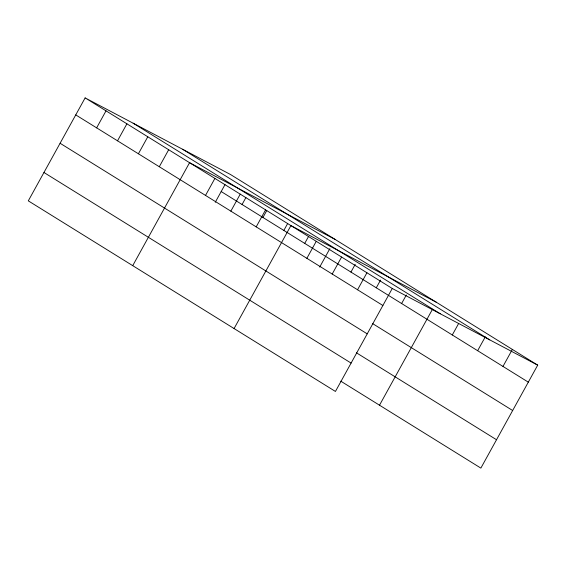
<?xml version="1.0" encoding="UTF-8"?>
<svg xmlns="http://www.w3.org/2000/svg" width="566" height="566" viewBox="0 0 566 566"><rect width="100%" height="100%" fill="white"/><g stroke="black" fill="none" stroke-linecap="round" stroke-linejoin="round"><path stroke-width="0.85" d="M85.133 97.897L28.3 200.852L335.433 391.453L392.266 288.49L85.133 97.897L230.567 174.547L537.7 365.148L480.867 468.103L340.76 381.159M96.637 127.859L106.019 110.858M117.523 140.814L126.904 123.812M138.408 153.775L147.79 136.774M159.294 166.737L168.675 149.735M132.727 265.652L189.56 162.697L334.994 239.354M205.515 195.426L214.896 178.424M215.257 202.281L225.02 184.594M230.85 211.146L240.239 194.145M242.071 204.51L245.906 197.555M256.193 226.874L265.574 209.873M262.949 217.471L266.791 210.517M283.835 230.433L287.677 223.478M234.076 328.556L290.917 225.593L436.344 302.251M304.72 243.394L308.562 236.439M306.864 258.322L316.252 241.321M319.684 267.088L329.872 248.63M332.207 274.043L341.588 257.042M350.948 272.076L355.215 264.35M357.542 289.771L366.931 272.77M376.284 287.804L380.55 280.078M401.619 303.525L406.317 295.028M379.51 405.206L432.509 309.206M452.298 334.973L458.701 323.384M477.64 350.701L485.317 336.791M502.976 366.428L512.364 349.427M392.266 288.49L537.7 365.148M182.577 149.254L489.71 339.855M133.13 123.19L440.263 313.79M221.186 191.549L528.311 382.149M75.752 114.898L382.885 305.491M372.548 323.568L512.654 410.513M60.095 143.262L367.221 333.862M356.417 352.795L496.523 439.74M43.957 172.489L351.09 363.082"/></g></svg>
